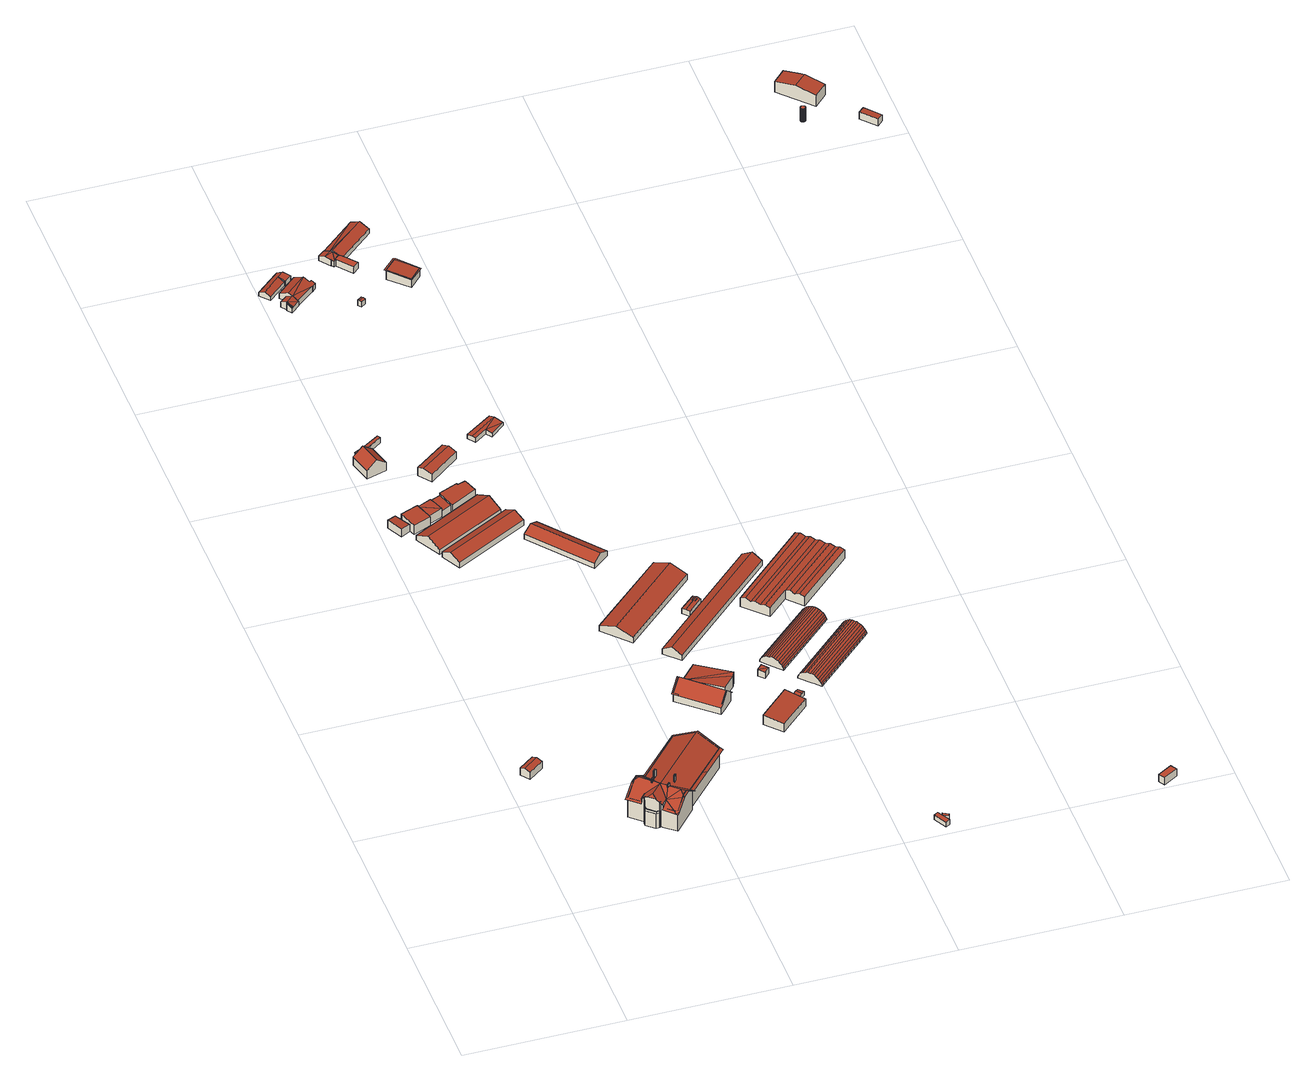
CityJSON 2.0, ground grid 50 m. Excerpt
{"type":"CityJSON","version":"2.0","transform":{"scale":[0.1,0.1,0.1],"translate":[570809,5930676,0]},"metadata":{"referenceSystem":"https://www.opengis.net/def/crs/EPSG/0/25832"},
"CityObjects":{
"building1":{"type":"Building","attributes":{"Grundfläche 2D":"20.404882","Grundhöhe NN":"1.031"},"geometry":[{"type":"Solid","lod":"3","boundaries":[[[[0,1,2,3]],[[4,1,0,5]],[[3,2,6,7]],[[5,0,3,7,8]],[[4,5,8,9]],[[6,2,1,4,9]],[[7,6,9,8]]]],"semantics":{"surfaces":[{"type":"RoofSurface"},{"type":"WallSurface"},{"type":"GroundSurface"}],"values":[[0,0,1,1,1,1,2]]}}]},
"building2":{"type":"Building","attributes":{"Grundfläche 2D":"456.698490","Grundhöhe NN":"1.409"},"children":["building2-1","building2-2","building2-3","building2-4","building2-5","building2-6"],"geometry":[{"type":"MultiSurface","lod":"3","boundaries":[[[10,11,12]],[[13,14,11,10,15,16]],[[17,18,15,19,20]],[[18,17,13,16,15]],[[19,21,22]],[[23,24,25,22,26,27,28]],[[24,29,30]],[[17,20,19,22,25,24,30,31]],[[32,24,23,28,33,34,35,36]],[[36,37,38,39,40,41,42,43]],[[43,42,41,44,24,32,36]],[[45,46,38,47,48]],[[40,41,40,39,38,46,45]],[[45,48,47,49,50]],[[51,52,53,54,55,56,57,58,41,40,45,50,49]],[[59,60,61,62,63,64,65,66,57,56,67]],[[68,66,65]],[[57,66,68,69,70,71,72,73,74,13]],[[13,75,76,11,14]],[[13,29,58,41,58,57]],[[13,17,31,30]],[[30,29,13]],[[41,58,29,24,44]],[[77,78,79,80,81,82,83,84]],[[67,56,55]],[[13,74,75]],[[85,86,87,79,61]],[[78,77,84,70,69,68,65,64,63,62,61,79]],[[88,89,70,84,90]],[[91,92,14,75,74,89,88,93]],[[94,95,20,18,16,96,92,91,97]],[[98,99,100,95,94]],[[101,25,99,98,102]],[[103,23,101,102,104]],[[43,32,103,104,105]],[[106,43,105,107]],[[108,109,50,48,46,39,106,107,110]],[[86,85,67,55,111,108,110,112]],[[84,83,113,90]],[[79,87,114,80]],[[81,80,114,115]],[[83,82,116,113]],[[82,81,115,116]],[[104,102,98,94,97,91,93,88,90,113,116,115,114,87,86,112,110,107,105]],[[14,92,96,16,15,10,11]],[[18,20,19,15]],[[15,16,18]],[[95,22,21,19,20]],[[25,101,23,28,27,26,22]],[[100,99,25,22,95]],[[23,103,32,36,35,34,33,28]],[[32,43,106,39,38,37,36]],[[46,48,47,38]],[[46,38,39]],[[50,49,47,48]],[[50,109,108,111,55,54,53,52,51,49]],[[59,67,85,61,60]],[[73,72,71,70,89,74]],[[76,75,14,11]]],"semantics":{"surfaces":[{"type":"RoofSurface"},{"type":"WallSurface"},{"type":"GroundSurface"}],"values":[0,0,0,0,0,0,0,0,0,0,0,0,0,0,0,0,0,0,0,0,0,0,0,0,1,1,1,1,1,1,1,1,1,1,1,1,1,1,1,1,1,1,1,2,0,0,0,0,0,0,0,0,0,0,0,0,0,0,0]}}]},
"building2-1":{"type":"BuildingInstallation","parents":["building2"],"geometry":[{"type":"MultiSurface","lod":"3","boundaries":[[[117,118,119,120]],[[120,119,121,122]],[[117,120,122,123]],[[118,117,123,124]],[[119,118,124,121]]],"semantics":{"surfaces":[{"type":"RoofSurface"},{"type":"WallSurface"}],"values":[0,1,1,1,1]}}]},
"building2-2":{"type":"BuildingInstallation","parents":["building2"],"geometry":[{"type":"MultiSurface","lod":"3","boundaries":[[[125,126,127,128]],[[129,130,125,128]],[[130,131,126,125]],[[131,132,127,126]]],"semantics":{"surfaces":[{"type":"RoofSurface"},{"type":"WallSurface"}],"values":[0,1,1,1]}}]},
"building2-3":{"type":"BuildingInstallation","parents":["building2"],"geometry":[{"type":"MultiSurface","lod":"3","boundaries":[[[133,134,135,136,137,138,139,128,127,140]],[[141,142,143,136,135,134]],[[137,136,143,42]],[[138,137,42,40]],[[144,139,138,40]],[[128,139,144,129]],[[140,127,132,58]],[[58,44,133,140]],[[134,133,44,141]]],"semantics":{"surfaces":[{"type":"RoofSurface"},{"type":"WallSurface"}],"values":[0,1,1,1,1,1,1,1,1]}}]},
"building2-4":{"type":"BuildingInstallation","parents":["building2"],"geometry":[{"type":"MultiSurface","lod":"3","boundaries":[[[145,146,147,148]],[[148,147,149,150]],[[145,148,150,151]],[[146,145,151,152]],[[147,146,152,149]]],"semantics":{"surfaces":[{"type":"RoofSurface"},{"type":"WallSurface"}],"values":[0,1,1,1,1]}}]},
"building2-5":{"type":"BuildingInstallation","parents":["building2"],"geometry":[{"type":"MultiSurface","lod":"3","boundaries":[[[153,154,155,156,157]],[[153,157,158,159]],[[154,153,159,30]],[[155,154,30,160]],[[156,155,160,161]],[[157,156,161,31,158]]],"semantics":{"surfaces":[{"type":"RoofSurface"},{"type":"WallSurface"}],"values":[0,1,1,1,1,1]}}]},
"building2-6":{"type":"BuildingInstallation","parents":["building2"],"geometry":[{"type":"MultiSurface","lod":"3","boundaries":[[[162,163,164,165,166,167,168,169,170,171,172]],[[162,83,84,77,164,163]],[[165,164,77,173]],[[173,174,166,165]],[[78,168,167,166,174,175]],[[78,79,80,170,169,168]],[[80,81,171,170]],[[81,82,172,171]],[[82,83,162,172]]],"semantics":{"surfaces":[{"type":"RoofSurface"},{"type":"WallSurface"}],"values":[0,1,1,1,1,1,1,1,1]}}]},
"building3":{"type":"Building","attributes":{"Grundfläche 2D":"17.828040","Grundhöhe NN":"1.992"},"geometry":[{"type":"Solid","lod":"3","boundaries":[[[[176,177,178,179]],[[177,176,180,181]],[[178,177,181,182]],[[179,178,182,183]],[[176,179,183,180]],[[181,180,183,182]]]],"semantics":{"surfaces":[{"type":"RoofSurface"},{"type":"WallSurface"},{"type":"GroundSurface"}],"values":[[0,1,1,1,1,2]]}}]},
"building4":{"type":"Building","attributes":{"Grundfläche 2D":"48.430777","Grundhöhe NN":"1.495"},"children":["building4-1"],"geometry":[{"type":"Solid","lod":"3","boundaries":[[[[184,185,186,187]],[[185,188,189,186]],[[184,187,190,191]],[[188,185,184,191,192]],[[189,188,192,193]],[[187,186,189,193,190]],[[192,191,190,193]]]],"semantics":{"surfaces":[{"type":"RoofSurface"},{"type":"WallSurface"},{"type":"GroundSurface"}],"values":[[0,0,1,1,1,1,2]]}}]},
"building4-1":{"type":"BuildingInstallation","parents":["building4"],"geometry":[{"type":"MultiSurface","lod":"3","boundaries":[[[194,195,196]],[[197,196,198]],[[194,196,197]],[[199,194,197,200]],[[195,201,202,203,204,198,196]],[[198,204,203,205,197]],[[200,197,205,206]],[[199,200,206,207]],[[195,194,199,207,201]],[[205,203,202,201,207,206]]],"semantics":{"surfaces":[{"type":"RoofSurface"},{"type":"WallSurface"},{"type":"OuterCeilingSurface"}],"values":[0,0,0,0,1,1,1,1,1,2]}}]},
"building5":{"type":"Building","attributes":{"Grundfläche 2D":"124.087412","Grundhöhe NN":"1.658"},"geometry":[{"type":"Solid","lod":"3","boundaries":[[[[208,209,210,211,212,213]],[[214,215,216]],[[217,218,219,215,214]],[[220,221,222,223,224]],[[222,221,225]],[[226,227,228]],[[229,230,231,232,233,234,235,227,226,236]],[[211,210,237,238]],[[208,213,239,240]],[[209,208,240,241]],[[212,217,214,216,242,239,213]],[[243,219,218,217,212,211,238]],[[215,219,243,244]],[[224,223,245,246]],[[215,221,220,224,246,242,216]],[[221,215,244,247,225]],[[222,225,247,248]],[[223,222,248,245]],[[249,234,233,232,250,251]],[[235,234,249,252]],[[227,235,252,253]],[[228,227,253,254]],[[226,228,254,255]],[[236,226,255,256]],[[229,236,256,257]],[[241,250,232,231,230,229,257,237,210,209]],[[257,256,255,254,253,252,249,251,250,241,240,239,242,246,245,248,247,244,243,238,237]]]],"semantics":{"surfaces":[{"type":"RoofSurface"},{"type":"WallSurface"},{"type":"GroundSurface"}],"values":[[0,0,0,0,0,0,0,1,1,1,1,1,1,1,1,1,1,1,1,1,1,1,1,1,1,1,2]]}}]},
"building6":{"type":"Building","attributes":{"Grundfläche 2D":"6.479119","Grundhöhe NN":"1.495"},"geometry":[{"type":"Solid","lod":"3","boundaries":[[[[258,259,197,204]],[[258,204,260]],[[261,262,203,204,197,205]],[[262,263,202,260,204,203]],[[260,202,263,264,258]],[[259,258,264,265]],[[259,265,261,205,197]],[[261,265,264,263,262]]]],"semantics":{"surfaces":[{"type":"RoofSurface"},{"type":"WallSurface"},{"type":"GroundSurface"}],"values":[[0,0,1,1,1,1,1,2]]}}]},
"building7":{"type":"Building","attributes":{"Grundfläche 2D":"234.361028","Grundhöhe NN":"1.561"},"geometry":[{"type":"Solid","lod":"3","boundaries":[[[[266,267,268,269]],[[270,267,266,271]],[[269,268,272,273]],[[271,266,269,273,274]],[[270,271,274,275]],[[272,268,267,270,275]],[[274,273,272,275]]]],"semantics":{"surfaces":[{"type":"RoofSurface"},{"type":"WallSurface"},{"type":"GroundSurface"}],"values":[[0,0,1,1,1,1,2]]}}]},
"building8":{"type":"Building","attributes":{"Grundfläche 2D":"183.491411","Grundhöhe NN":"1.302"},"geometry":[{"type":"Solid","lod":"3","boundaries":[[[[276,277,278,279]],[[280,276,279,281]],[[281,279,278,282,283]],[[280,281,283,284]],[[277,276,280,284,285]],[[278,277,285,282]],[[283,282,285,284]]]],"semantics":{"surfaces":[{"type":"RoofSurface"},{"type":"WallSurface"},{"type":"GroundSurface"}],"values":[[0,0,1,1,1,1,2]]}}]},
"building9":{"type":"Building","attributes":{"Grundfläche 2D":"62.163825","Grundhöhe NN":"1.317"},"geometry":[{"type":"Solid","lod":"3","boundaries":[[[[286,287,288,289]],[[290,287,286,291]],[[289,288,292,293]],[[291,286,289,293,294]],[[290,291,294,295]],[[292,288,287,290,295]],[[293,292,295,294]]]],"semantics":{"surfaces":[{"type":"RoofSurface"},{"type":"WallSurface"},{"type":"GroundSurface"}],"values":[[0,0,1,1,1,1,2]]}}]},
"building10":{"type":"Building","attributes":{"Grundfläche 2D":"198.810850","Grundhöhe NN":"0.850"},"geometry":[{"type":"Solid","lod":"3","boundaries":[[[[296,297,298,299,300,301,302,303,304]],[[305,306,296,304,303,302,307,308]],[[309,310,311,312]],[[311,313,312]],[[311,314,313]],[[315,316,317,318,319]],[[320,321,322,323,304,315,319,324]],[[325,326,327,322,321,328]],[[317,329,303,330,325,328,331,332,333,318]],[[309,312,334,335]],[[310,309,335,336]],[[311,310,336,337,300,314]],[[312,313,338,334]],[[314,300,337,338,313]],[[319,318,333,332,331,328,321,320,324]],[[336,335,334,338,337]],[[297,296,304,323,322,327,326,325,330,303,302,301,300,299,298]],[[302,303,329,317,316,315,304,296,306,305,308,307]]]],"semantics":{"surfaces":[{"type":"RoofSurface"},{"type":"WallSurface"},{"type":"GroundSurface"}],"values":[[0,0,0,0,0,1,1,1,1,1,1,1,1,1,2,2,0,0]]}}]},
"building11":{"type":"Building","attributes":{"Grundfläche 2D":"42.592327","Grundhöhe NN":"0.808"},"geometry":[{"type":"Solid","lod":"3","boundaries":[[[[339,340,341,342,343]],[[344,345,346,339,343,347]],[[348,339,346,349]],[[348,340,339]],[[347,343,342,350,351]],[[344,347,351,352]],[[345,344,352,353]],[[349,346,345,353,354]],[[348,349,354,355]],[[340,348,355,356,341]],[[342,341,356,350]],[[354,353,352,351,350,356,355]]]],"semantics":{"surfaces":[{"type":"RoofSurface"},{"type":"WallSurface"},{"type":"GroundSurface"}],"values":[[0,0,0,1,1,1,1,1,1,1,1,2]]}}]},
"building12":{"type":"Building","attributes":{"Grundfläche 2D":"156.747326","Grundhöhe NN":"0.880"},"geometry":[{"type":"Solid","lod":"3","boundaries":[[[[357,358,359,360]],[[357,361,362,358]],[[361,357,360,363,364]],[[362,361,364,365]],[[359,358,362,365,366]],[[360,359,366,363]],[[364,363,366,365]]]],"semantics":{"surfaces":[{"type":"RoofSurface"},{"type":"WallSurface"},{"type":"GroundSurface"}],"values":[[0,0,1,1,1,1,2]]}}]},
"building13":{"type":"Building","attributes":{"Grundfläche 2D":"68.727849","Grundhöhe NN":"0.854"},"children":["building13-1"],"geometry":[{"type":"Solid","lod":"3","boundaries":[[[[367,368,369,370,371,372]],[[373,374,375,376,368]],[[376,377,368]],[[378,369,368,377]],[[379,377,376]],[[380,381,382,383,384]],[[382,381,370,369]],[[385,369,378,386]],[[369,385,387,388,389,390,382]],[[371,370,381,380,384,391,392,372]],[[377,386,378]],[[386,377,393,394,385]],[[387,385,394,395]],[[388,387,395,396]],[[389,388,396,397]],[[390,389,397,398]],[[383,382,390,398,399]],[[384,383,399,391]],[[368,367,400,401]],[[402,374,373,368,401,403]],[[375,374,402,404]],[[405,379,376,375,404,406]],[[377,379,405,393]],[[369,370,369,378]],[[367,372,392,400]],[[406,404,402,403,401,400,392,391,399,398,397,396,395,394,393,405]]]],"semantics":{"surfaces":[{"type":"RoofSurface"},{"type":"WallSurface"},{"type":"GroundSurface"}],"values":[[0,0,0,0,0,0,0,0,0,1,1,1,1,1,1,1,1,1,1,1,1,1,1,1,1,2]]}}]},
"building13-1":{"type":"BuildingInstallation","parents":["building13"],"geometry":[{"type":"MultiSurface","lod":"3","boundaries":[[[407,373,408]],[[407,408,409]],[[373,374,408]],[[409,408,374,375]],[[407,409,375,376]],[[407,376,373]]],"semantics":{"surfaces":[{"type":"RoofSurface"},{"type":"WallSurface"}],"values":[0,0,1,1,1,1]}}]},
"building14":{"type":"Building","attributes":{"Grundfläche 2D":"353.901011","Grundhöhe NN":"0.322"},"geometry":[{"type":"Solid","lod":"3","boundaries":[[[[410,411,412,413]],[[414,411,410,415]],[[413,412,416,417]],[[415,410,413,417,418]],[[414,415,418,419]],[[416,412,411,414,419]],[[418,417,416,419]]]],"semantics":{"surfaces":[{"type":"RoofSurface"},{"type":"WallSurface"},{"type":"GroundSurface"}],"values":[[0,0,1,1,1,1,2]]}}]},
"building15":{"type":"Building","attributes":{"Grundfläche 2D":"87.137880","Grundhöhe NN":"0.618"},"geometry":[{"type":"Solid","lod":"3","boundaries":[[[[420,421,422,423]],[[421,420,424,425]],[[422,421,425,426]],[[423,422,426,427]],[[420,423,427,424]],[[425,424,427,426]]]],"semantics":{"surfaces":[{"type":"RoofSurface"},{"type":"WallSurface"},{"type":"GroundSurface"}],"values":[[0,1,1,1,1,2]]}}]},
"building16":{"type":"Building","attributes":{"Grundfläche 2D":"41.867299","Grundhöhe NN":"1.053"},"geometry":[{"type":"Solid","lod":"3","boundaries":[[[[428,429,430,431]],[[432,429,428,433]],[[434,432,435]],[[429,432,434]],[[431,430,436,437]],[[433,428,431,437,438]],[[432,433,438,439]],[[435,432,439,440]],[[434,435,440,441]],[[436,430,429,434,441]],[[436,441,440,439,438,437]]]],"semantics":{"surfaces":[{"type":"RoofSurface"},{"type":"WallSurface"},{"type":"GroundSurface"}],"values":[[0,0,0,0,1,1,1,1,1,1,2]]}}]},
"building17":{"type":"Building","attributes":{"Grundfläche 2D":"2.339491","Grundhöhe NN":"1.226"},"geometry":[{"type":"Solid","lod":"3","boundaries":[[[[442,443,444,445]],[[446,443,442,447]],[[444,443,446]],[[445,444,448,449]],[[447,442,445,449,450]],[[446,447,450,451]],[[444,446,451,448]],[[450,449,448,451]]]],"semantics":{"surfaces":[{"type":"RoofSurface"},{"type":"WallSurface"},{"type":"GroundSurface"}],"values":[[0,0,1,1,1,1,1,2]]}}]},
"building18":{"type":"Building","attributes":{"Grundfläche 2D":"5.961580","Grundhöhe NN":"0.508"},"geometry":[{"type":"Solid","lod":"3","boundaries":[[[[452,453,454]],[[452,454,455]],[[456,457,454,453]],[[457,458,455,454]],[[458,459,452,455]],[[459,456,453,452]],[[459,458,457,456]]]],"semantics":{"surfaces":[{"type":"RoofSurface"},{"type":"WallSurface"},{"type":"GroundSurface"}],"values":[[0,0,1,1,1,1,2]]}}]},
"building19":{"type":"Building","attributes":{"Grundfläche 2D":"17.057771","Grundhöhe NN":"0.186"},"children":["building19-1"],"geometry":[{"type":"Solid","lod":"3","boundaries":[[[[460,461,462,463,464,465,466]],[[461,460,462]],[[467,468,469,462,460,466,465]],[[464,463,470,471]],[[468,467,465,464,471,472]],[[469,468,472,473]],[[470,463,462,469,473]],[[472,471,470,473]]]],"semantics":{"surfaces":[{"type":"RoofSurface"},{"type":"WallSurface"},{"type":"GroundSurface"}],"values":[[0,0,0,1,1,1,1,2]]}}]},
"building19-1":{"type":"BuildingInstallation","parents":["building19"],"geometry":[{"type":"MultiSurface","lod":"3","boundaries":[[[461,474,475,476,466,477,478,460]],[[478,477,479,480]],[[478,480,460]],[[474,461,481]],[[481,482,483,476,475,474]],[[466,476,483]],[[479,477,466]]],"semantics":{"surfaces":[{"type":"RoofSurface"},{"type":"WallSurface"}],"values":[0,1,1,1,1,1,1]}}]},
"building20":{"type":"Building","attributes":{"Grundfläche 2D":"5.319794","Grundhöhe NN":"0.721"},"geometry":[{"type":"Solid","lod":"3","boundaries":[[[[484,485,486,487]],[[488,485,484,489]],[[487,486,490,491]],[[489,484,487,491,492]],[[488,489,492,493]],[[490,486,485,488,493]],[[492,491,490,493]]]],"semantics":{"surfaces":[{"type":"RoofSurface"},{"type":"WallSurface"},{"type":"GroundSurface"}],"values":[[0,0,1,1,1,1,2]]}}]},
"building21":{"type":"Building","attributes":{"Grundfläche 2D":"6.637779","Grundhöhe NN":"1.632"},"geometry":[{"type":"Solid","lod":"3","boundaries":[[[[494,495,496,497]],[[495,494,498,499]],[[496,495,499,500]],[[497,496,500,501]],[[494,497,501,498]],[[499,498,501,500]]]],"semantics":{"surfaces":[{"type":"RoofSurface"},{"type":"WallSurface"},{"type":"GroundSurface"}],"values":[[0,1,1,1,1,2]]}}]},
"building22":{"type":"Building","attributes":{"Grundfläche 2D":"314.640086","Grundhöhe NN":"0.186"},"geometry":[{"type":"Solid","lod":"3","boundaries":[[[[502,503,504,505]],[[506,503,502,507]],[[505,504,508,509]],[[507,502,505,509,510]],[[506,507,510,511]],[[508,504,503,506,511]],[[509,508,511,510]]]],"semantics":{"surfaces":[{"type":"RoofSurface"},{"type":"WallSurface"},{"type":"GroundSurface"}],"values":[[0,0,1,1,1,1,2]]}}]},
"building23":{"type":"Building","attributes":{"Grundfläche 2D":"2.251719","Grundhöhe NN":"1.402"},"geometry":[{"type":"Solid","lod":"3","boundaries":[[[[512,513,514,515]],[[516,517,515,514]],[[517,518,512,515]],[[518,519,513,512]],[[519,516,514,513]],[[519,518,517,516]]]],"semantics":{"surfaces":[{"type":"RoofSurface"},{"type":"WallSurface"},{"type":"GroundSurface"}],"values":[[0,1,1,1,1,2]]}}]},
"building24":{"type":"Building","attributes":{"Grundfläche 2D":"120.555660","Grundhöhe NN":"0.906"},"geometry":[{"type":"Solid","lod":"3","boundaries":[[[[520,521,522,523,524,525,526]],[[527,528,521]],[[528,522,521]],[[529,528,527,530]],[[531,532,533]],[[534,535,533,532,536,537,538,539]],[[532,540,536]],[[541,542,536,540,529,530]],[[543,544,545,546,523,547,548,549,550,551]],[[552,520,526,553]],[[527,521,520,552,554]],[[530,527,554,555]],[[522,528,529,540,532]],[[522,532,531,523]],[[530,555,556,541,530,529]],[[542,541,556,557]],[[537,536,542,557,558]],[[538,537,558,559]],[[560,534,539,538,559,561]],[[535,534,560,562]],[[523,531,533,547]],[[562,563,549,548,547,533,535]],[[550,549,563,564]],[[551,550,564,565]],[[543,551,565,566]],[[545,544,543,566,553,526,525]],[[545,525,524,546]],[[546,524,523]],[[566,565,564,563,562,560,561,559,558,557,556,555,554,552,553]]]],"semantics":{"surfaces":[{"type":"RoofSurface"},{"type":"WallSurface"},{"type":"GroundSurface"}],"values":[[0,0,0,0,0,0,0,0,0,1,1,1,1,1,1,1,1,1,1,1,1,1,1,1,1,1,1,1,2]]}}]},
"building25":{"type":"Building","attributes":{"Grundfläche 2D":"202.069895","Grundhöhe NN":"0.556"},"geometry":[{"type":"Solid","lod":"3","boundaries":[[[[567,568,569,570]],[[571,567,570,572]],[[573,571,572,574]],[[575,573,574,576]],[[577,575,576,578]],[[579,577,578,580]],[[581,579,580,582]],[[583,581,582,584]],[[585,583,584,586]],[[587,585,586,588]],[[589,587,588,590]],[[591,589,590,592]],[[593,591,592,594]],[[595,593,594,596]],[[597,598,599,600,596,594,592,590,588,586,584,582,580,578,576,574,572,570,569,601,602]],[[595,596,600,603]],[[604,605,606,607,568,567,571,573,575,577,579,581,583,585,587,589,591,593,595,603,608]],[[569,568,607,601]],[[605,604,608,603,600,599,598,597,602,601,607,606]]]],"semantics":{"surfaces":[{"type":"RoofSurface"},{"type":"WallSurface"},{"type":"GroundSurface"}],"values":[[0,0,0,0,0,0,0,0,0,0,0,0,0,0,1,1,1,1,2]]}}]},
"building26":{"type":"Building","attributes":{"Grundfläche 2D":"42.659504","Grundhöhe NN":"1.094"},"geometry":[{"type":"MultiSurface","lod":"3","boundaries":[[[609,610,611,612,613]],[[614,615,616,617]],[[615,618,619,616]],[[618,620,621,619]],[[620,614,617,621]],[[620,618,615,614]]],"semantics":{"surfaces":[{"type":"RoofSurface"},{"type":"WallSurface"},{"type":"GroundSurface"}],"values":[0,1,1,1,1,2]}}]},
"building27":{"type":"Building","attributes":{"Grundfläche 2D":"210.521282","Grundhöhe NN":"0.338"},"geometry":[{"type":"Solid","lod":"3","boundaries":[[[[622,623,624,625]],[[626,622,625,627]],[[628,626,627,629]],[[630,628,629,631]],[[632,630,631,633]],[[634,632,633,635]],[[636,634,635,637]],[[638,636,637,639]],[[640,638,639,641]],[[642,640,641,643]],[[644,642,643,645]],[[646,644,645,647]],[[648,646,647,649]],[[650,648,649,651]],[[652,653,651,649,647,645,643,641,639,637,635,633,631,629,627,625,624,654,655]],[[650,651,653,656]],[[657,658,659,660,661,662,663,623,622,626,628,630,632,634,636,638,640,642,644,646,648,650,656,664]],[[624,623,663,654]],[[661,660,659,658,657,664,656,653,652,655,654,663,662]]]],"semantics":{"surfaces":[{"type":"RoofSurface"},{"type":"WallSurface"},{"type":"GroundSurface"}],"values":[[0,0,0,0,0,0,0,0,0,0,0,0,0,0,1,1,1,1,2]]}}]},
"building28":{"type":"Building","attributes":{"Grundfläche 2D":"472.693405","Grundhöhe NN":"0.574"},"geometry":[{"type":"Solid","lod":"3","boundaries":[[[[665,666,667,668]],[[669,665,668,670]],[[671,669,670,672]],[[673,671,672,674]],[[675,673,674,676]],[[677,678,675,676,679]],[[680,678,677,681]],[[682,680,681,683]],[[684,682,683,685]],[[686,684,685,687]],[[679,676,674,672,670,668,667,688,689]],[[677,679,689,690]],[[687,685,683,681,677,690,691]],[[686,687,691,692]],[[666,665,669,671,673,675,678,680,682,684,686,692,693]],[[667,666,693,688]],[[693,692,691,690,689,688]]]],"semantics":{"surfaces":[{"type":"RoofSurface"},{"type":"WallSurface"},{"type":"GroundSurface"}],"values":[[0,0,0,0,0,0,0,0,0,0,1,1,1,1,1,1,2]]}}]},
"building29":{"type":"Building","attributes":{"Grundfläche 2D":"11.280303","Grundhöhe NN":"0.795"},"geometry":[{"type":"Solid","lod":"3","boundaries":[[[[694,695,696,697]],[[698,699,697,696]],[[699,700,694,697]],[[700,701,695,694]],[[701,698,696,695]],[[701,700,699,698]]]],"semantics":{"surfaces":[{"type":"RoofSurface"},{"type":"WallSurface"},{"type":"GroundSurface"}],"values":[[0,1,1,1,1,2]]}}]},
"building30":{"type":"Building","attributes":{"Grundfläche 2D":"1.824638","Grundhöhe NN":"6.134"},"geometry":[{"type":"Solid","lod":"3","boundaries":[[[[702,703,704,705,706,707,708,709,710,711,712,713,714,715,716,717,718,719,720,721,722,723,724,725,726,727,728,729,730,731,732,733,734,735,736,737,738,739,740,741,742,743,744,745,746,747]],[[748,749,709,708]],[[749,750,710,709]],[[750,751,711,710]],[[751,752,712,711]],[[753,748,708,707]],[[754,753,707,706]],[[752,755,713,712]],[[755,756,714,713]],[[756,757,715,714]],[[757,758,716,715]],[[758,759,717,716]],[[759,760,718,717]],[[760,761,719,718]],[[761,762,720,719]],[[762,763,721,720]],[[763,764,722,721]],[[764,765,723,722]],[[765,766,724,723]],[[766,767,725,724]],[[767,768,726,725]],[[768,769,727,726]],[[769,770,728,727]],[[770,771,729,728]],[[771,772,730,729]],[[772,773,731,730]],[[773,774,732,731]],[[774,775,733,732]],[[775,776,734,733]],[[776,777,735,734]],[[777,778,736,735]],[[778,779,737,736]],[[779,780,738,737]],[[780,781,739,738]],[[781,782,740,739]],[[782,783,741,740]],[[783,784,742,741]],[[784,785,743,742]],[[785,786,744,743]],[[786,787,745,744]],[[787,788,746,745]],[[788,789,747,746]],[[789,790,702,747]],[[790,791,703,702]],[[791,792,704,703]],[[792,793,705,704]],[[793,754,706,705]],[[787,786,785,784,783,782,781,780,779,778,777,776,775,774,773,772,771,770,769,768,767,766,765,764,763,762,761,760,759,758,757,756,755,752,751,750,749,748,753,754,793,792,791,790,789,788]]]],"semantics":{"surfaces":[{"type":"RoofSurface"},{"type":"WallSurface"},{"type":"GroundSurface"}],"values":[[0,1,1,1,1,1,1,1,1,1,1,1,1,1,1,1,1,1,1,1,1,1,1,1,1,1,1,1,1,1,1,1,1,1,1,1,1,1,1,1,1,1,1,1,1,1,1,2]]}}]},
"building31":{"type":"Building","attributes":{"Grundfläche 2D":"74.836185","Grundhöhe NN":"5.833"},"geometry":[{"type":"Solid","lod":"3","boundaries":[[[[794,795,796,797]],[[798,794,797,799,800]],[[800,799,797,796,801,802]],[[798,800,802,803]],[[795,794,798,803,804]],[[796,795,804,801]],[[802,801,804,803]]]],"semantics":{"surfaces":[{"type":"RoofSurface"},{"type":"WallSurface"},{"type":"GroundSurface"}],"values":[[0,0,1,1,1,1,2]]}}]},
"building32":{"type":"Building","attributes":{"Grundfläche 2D":"15.282934","Grundhöhe NN":"5.675"},"geometry":[{"type":"Solid","lod":"3","boundaries":[[[[805,806,807,808]],[[809,810,808,807]],[[810,811,805,808]],[[811,812,806,805]],[[812,809,807,806]],[[812,811,810,809]]]],"semantics":{"surfaces":[{"type":"RoofSurface"},{"type":"WallSurface"},{"type":"GroundSurface"}],"values":[[0,1,1,1,1,2]]}}]}
},
"vertices":[
[103,645,43],[57,610,43],[67,596,37],[114,631,37],[46,624,37],[93,659,37],[67,596,10],[114,631,10],[93,659,10],[46,624,10],
[399,237,87],[390,236,82],[394,232,82],[376,286,101],[387,248,87],[424,265,115],[419,267,114],[422,287,126],[423,272,119],[444,286,115],[437,287,119],[474,319,82],[471,321,82],[544,517,125],[374,333,125],[460,323,87],[607,468,82],[600,475,87],[548,522,125],[390,316,126],[391,316,126],[393,313,126],[356,420,86],[492,571,85],[489,574,82],[485,570,82],[354,429,82],[351,432,82],[346,425,89],[346,420,91],[353,351,126],[353,350,126],[353,352,126],[354,418,88],[357,348,126],[324,378,126],[339,412,99],[322,400,114],[322,393,118],[301,377,114],[308,378,118],[275,349,86],[271,345,82],[276,341,82],[308,312,82],[312,316,87],[325,331,101],[372,332,125],[356,348,126],[308,312,101],[315,305,108],[316,305,108],[316,305,109],[317,304,110],[322,299,114],[323,298,116],[340,297,125],[312,316,101],[342,281,117],[345,278,114],[352,272,108],[352,272,107],[353,271,107],[359,266,101],[362,270,101],[362,270,86],[359,266,82],[350,274,69],[317,304,69],[316,305,69],[315,305,69],[315,293,69],[340,271,69],[353,271,69],[352,272,69],[320,309,109],[320,309,14],[316,305,14],[356,276,14],[356,276,107],[352,272,14],[395,241,14],[395,241,87],[362,270,14],[465,317,14],[465,317,87],[397,242,89],[397,242,14],[460,322,14],[460,322,87],[461,321,87],[596,470,87],[596,470,14],[488,567,85],[488,567,14],[354,418,14],[349,422,89],[349,422,14],[279,345,86],[304,372,113],[279,345,14],[286,339,86],[312,316,14],[353,271,14],[315,305,14],[315,293,14],[340,271,14],
[376,393,131],[369,386,131],[373,383,131],[379,390,131],[373,383,106],[379,390,106],[376,393,104],[369,386,104],
[350,347,134],[353,345,134],[355,347,134],[353,349,134],[353,349,125],[350,347,123],[353,345,123],[355,347,125],
[357,348,134],[360,351,134],[357,354,134],[356,355,134],[353,352,134],[353,351,134],[352,350,134],[356,348,134],[360,351,123],[357,354,123],[356,355,123],[352,350,125],
[417,344,134],[419,341,134],[425,348,134],[423,350,134],[425,348,110],[423,350,112],[417,344,112],[419,341,110],
[394,320,134],[391,316,134],[387,313,134],[390,310,134],[397,317,134],[397,317,123],[394,320,123],[387,313,123],[390,310,123],
[353,271,76],[352,272,76],[350,274,76],[341,273,76],[318,295,76],[317,297,76],[317,304,76],[316,305,76],[315,305,76],[315,293,76],[340,271,76],[341,273,69],[318,295,69],[317,297,69],
[24,1775,50],[51,1726,50],[79,1741,46],[52,1790,46],[24,1775,20],[51,1726,20],[79,1741,20],[52,1790,20],
[83,2097,45],[52,2089,69],[71,2017,69],[102,2025,45],[20,2080,45],[39,2008,45],[102,2025,15],[83,2097,15],[20,2080,15],[39,2008,15],
[52,2089,39],[78,2096,39],[75,2113,37],[67,2123,37],[74,2115,37],[40,2086,39],[34,2106,37],[78,2096,35],[75,2113,35],[74,2115,35],[74,2115,36],[67,2123,35],[34,2106,35],[40,2086,35],
[189,1775,41],[220,1790,41],[202,1836,48],[170,1822,48],[189,1779,41],[188,1778,41],[188,1778,48],[124,1804,51],[142,1757,47],[189,1779,48],[170,1822,51],[169,1823,51],[142,1757,51],[124,1804,56],[68,1782,56],[89,1728,50],[145,1751,50],[123,1804,56],[262,1857,55],[287,1864,54],[286,1866,55],[201,1837,55],[202,1836,55],[220,1790,49],[223,1784,48],[224,1784,48],[305,1827,49],[289,1865,54],[261,1862,56],[202,1836,17],[170,1822,17],[188,1778,17],[189,1775,17],[220,1790,17],[142,1757,17],[169,1823,17],[124,1804,17],[89,1728,17],[145,1751,17],[123,1804,17],[68,1782,17],[305,1827,17],[223,1784,17],[224,1784,17],[289,1865,17],[287,1864,17],[286,1866,17],[262,1857,17],[261,1862,17],[201,1837,17],
[124,2148,36],[118,2155,37],[75,2113,36],[67,2123,15],[74,2115,15],[75,2113,15],[124,2148,15],[118,2155,15],
[332,1780,57],[109,1663,57],[130,1621,33],[353,1739,33],[87,1704,33],[310,1822,33],[130,1621,16],[353,1739,16],[310,1822,16],[87,1704,16],
[384,1704,51],[367,1734,33],[135,1612,33],[151,1581,51],[401,1673,33],[168,1550,33],[135,1612,13],[168,1550,13],[401,1673,13],[367,1734,13],
[294,2035,50],[195,1962,50],[212,1939,41],[310,2013,41],[182,1980,42],[280,2053,42],[212,1939,13],[310,2013,13],[280,2053,13],[182,1980,13],
[703,725,72],[725,749,42],[728,753,37],[727,755,37],[713,768,37],[615,858,37],[588,829,72],[591,827,72],[701,726,72],[677,696,37],[680,699,41],[561,800,37],[675,698,37],[663,911,32],[615,858,32],[618,855,33],[757,826,47],[750,809,47],[713,768,47],[678,701,41],[665,713,41],[566,800,40],[566,800,8],[678,701,8],[704,729,8],[723,751,8],[723,751,42],[704,729,69],[701,726,8],[615,853,40],[697,776,41],[711,762,42],[615,853,8],[590,826,71],[592,828,71],[592,828,8],[591,827,8],[590,826,8],[757,826,8],[663,911,8],[615,858,8],[713,768,8],[750,809,8],
[70,2921,32],[84,2905,29],[87,2902,29],[107,2919,29],[90,2939,32],[71,2948,21],[0,2886,21],[14,2871,32],[77,2953,21],[84,2905,21],[27,2856,21],[107,2919,8],[77,2953,8],[71,2948,8],[0,2886,8],[27,2856,8],[84,2905,8],[87,2902,8],
[411,1640,44],[562,1453,44],[588,1473,28],[436,1660,28],[386,1620,28],[537,1432,28],[436,1660,9],[386,1620,9],[537,1432,9],[588,1473,9],
[44,2819,27],[58,2801,38],[82,2822,38],[81,2822,38],[73,2831,32],[67,2839,27],[57,2800,38],[55,2798,38],[68,2783,26],[70,2785,26],[94,2808,26],[84,2819,35],[95,2807,26],[67,2839,39],[73,2831,44],[135,2886,44],[114,2911,28],[52,2855,28],[151,2855,29],[94,2808,28],[152,2854,28],[164,2866,28],[155,2876,34],[149,2870,34],[52,2855,9],[67,2839,9],[94,2808,9],[151,2855,9],[152,2854,9],[164,2866,9],[155,2876,9],[149,2870,9],[114,2911,9],[44,2819,9],[58,2801,9],[55,2798,9],[57,2800,9],[68,2783,9],[95,2807,9],[70,2785,9],
[70,2785,32],[55,2798,39],[68,2783,32],
[502,1128,44],[737,1348,44],[700,1388,24],[464,1169,24],[775,1307,24],[539,1088,24],[700,1388,3],[464,1169,3],[539,1088,3],[775,1307,3],
[780,623,43],[827,574,35],[920,662,35],[873,711,43],[780,623,6],[827,574,6],[920,662,6],[873,711,6],
[379,2079,30],[465,2138,30],[455,2151,27],[369,2093,27],[426,2096,27],[387,2069,27],[485,2115,23],[439,2078,23],[455,2151,11],[369,2093,11],[387,2069,11],[426,2096,11],[439,2078,11],[485,2115,11],
[260,2747,34],[273,2757,34],[269,2763,32],[255,2753,32],[277,2752,32],[264,2742,32],[269,2763,12],[255,2753,12],[264,2742,12],[277,2752,12],
[866,835,28],[849,853,29],[832,835,30],[849,818,28],[849,853,5],[832,835,5],[849,818,5],[866,835,5],
[757,1192,24],[757,1191,24],[723,1160,24],[732,1151,21],[779,1194,21],[770,1204,24],[765,1199,24],[766,1207,23],[761,1213,21],[714,1171,21],[732,1151,2],[779,1194,2],[761,1213,2],[714,1171,2],
[760,1188,24],[766,1193,24],[768,1194,24],[761,1203,24],[753,1196,24],[761,1203,23],[753,1196,23],[760,1188,23],[766,1193,23],[768,1194,23],
[922,700,25],[908,716,25],[898,708,22],[912,692,22],[917,724,22],[931,708,22],[898,708,7],[912,692,7],[931,708,7],[917,724,7],
[1122,64,35],[1110,57,33],[1133,16,33],[1145,23,35],[1122,64,16],[1110,57,16],[1133,16,16],[1145,23,16],
[977,1324,40],[627,994,40],[650,971,21],[999,1301,21],[604,1018,21],[954,1348,21],[650,971,2],[999,1301,2],[954,1348,2],[604,1018,2],
[1150,44,29],[1154,54,29],[1135,61,32],[1131,51,32],[1135,61,14],[1131,51,14],[1150,44,14],[1154,54,14],
[387,3050,27],[366,3073,41],[253,2975,41],[266,2960,32],[270,2956,29],[271,2957,29],[275,2952,27],[346,3095,27],[248,2981,37],[238,2992,30],[234,2997,27],[266,2960,31],[253,2975,35],[249,2946,30],[246,2940,30],[251,2944,30],[226,2963,36],[239,2947,32],[240,2948,32],[244,2943,30],[248,2981,36],[233,2998,26],[212,2981,26],[277,2948,32],[275,2952,32],[271,2957,32],[270,2956,32],[249,2946,32],[251,2944,32],[290,2896,32],[309,2911,32],[278,2949,32],[387,3050,9],[275,2952,9],[346,3095,9],[234,2997,9],[233,2998,9],[212,2981,9],[239,2947,9],[240,2948,9],[246,2940,9],[244,2943,9],[251,2944,9],[290,2896,9],[309,2911,9],[278,2949,9],[277,2948,9],
[909,837,17],[911,835,11],[1098,1008,11],[1096,1010,17],[906,840,23],[1093,1013,23],[902,844,29],[1090,1017,29],[898,848,33],[1085,1022,33],[893,853,36],[1081,1027,36],[889,859,38],[1076,1032,38],[884,864,39],[1071,1037,39],[879,869,38],[1066,1042,38],[874,874,36],[1061,1048,36],[870,879,33],[1057,1053,33],[865,884,29],[1052,1057,29],[862,888,23],[1049,1061,23],[859,891,17],[1046,1064,17],[857,893,11],[1044,1066,11],[1057,1053,6],[1049,1061,6],[1046,1064,6],[1044,1066,6],[1098,1008,6],[1081,1027,6],[857,893,6],[898,848,6],[902,844,6],[909,837,6],[911,835,6],[874,874,6],
[468,2818,43],[409,2878,47],[405,2881,47],[363,2839,47],[426,2777,43],[427,2781,11],[464,2820,11],[464,2820,43],[427,2781,43],[406,2875,11],[406,2875,47],[369,2838,11],[369,2838,47],
[1136,973,16],[1134,975,9],[940,793,9],[942,791,16],[1138,970,22],[945,788,22],[1142,966,27],[948,784,27],[1146,962,32],[952,779,32],[1151,957,35],[957,774,35],[1156,951,37],[962,769,37],[1161,946,37],[967,764,37],[1166,941,37],[972,759,37],[1170,936,35],[977,754,35],[1175,931,32],[981,749,32],[1179,926,27],[986,744,27],[1183,922,22],[989,740,22],[1186,919,16],[992,737,16],[1188,917,9],[994,735,9],[977,754,3],[994,735,3],[940,793,3],[972,759,3],[1188,917,3],[1183,922,3],[1170,936,3],[1146,962,3],[1142,966,3],[1138,970,3],[1136,973,3],[1134,975,3],[1186,919,3],
[1134,1359,43],[1122,1371,38],[882,1144,38],[894,1132,43],[1145,1346,38],[905,1120,38],[1156,1335,43],[915,1109,43],[1167,1323,38],[927,1098,38],[1177,1312,43],[938,1086,43],[1014,1135,38],[1189,1300,38],[949,1074,38],[1200,1288,43],[1026,1124,43],[1211,1276,38],[1036,1112,38],[1222,1265,43],[1047,1101,43],[1233,1253,38],[1058,1089,38],[882,1144,6],[949,1074,6],[1014,1135,6],[1058,1089,6],[1233,1253,6],[1122,1371,6],
[1778,26,35],[1790,7,35],[1834,33,35],[1822,52,35],[1834,33,8],[1822,52,8],[1778,26,8],[1790,7,8],
[1708,3074,109],[1709,3074,109],[1710,3074,109],[1711,3074,109],[1712,3074,109],[1712,3075,109],[1713,3075,109],[1714,3076,109],[1714,3077,109],[1715,3077,109],[1715,3078,109],[1716,3079,109],[1716,3080,109],[1716,3081,109],[1716,3083,109],[1716,3084,109],[1715,3085,109],[1715,3086,109],[1714,3086,109],[1713,3087,109],[1712,3088,109],[1711,3088,109],[1710,3089,109],[1709,3089,109],[1708,3089,109],[1707,3089,109],[1706,3089,109],[1705,3088,109],[1704,3088,109],[1703,3087,109],[1702,3086,109],[1701,3085,109],[1701,3084,109],[1701,3083,109],[1701,3082,109],[1701,3081,109],[1701,3080,109],[1701,3079,109],[1701,3078,109],[1702,3078,109],[1702,3077,109],[1703,3076,109],[1704,3075,109],[1705,3075,109],[1706,3074,109],[1707,3074,109],[1713,3075,61],[1714,3076,61],[1714,3077,61],[1715,3077,61],[1715,3078,61],[1712,3075,61],[1712,3074,61],[1716,3079,61],[1716,3080,61],[1716,3081,61],[1716,3083,61],[1716,3084,61],[1715,3085,61],[1715,3086,61],[1714,3086,61],[1713,3087,61],[1712,3088,61],[1711,3088,61],[1710,3089,61],[1709,3089,61],[1708,3089,61],[1707,3089,61],[1706,3089,61],[1705,3088,61],[1704,3088,61],[1703,3087,61],[1702,3086,61],[1701,3085,61],[1701,3084,61],[1701,3083,61],[1701,3082,61],[1701,3081,61],[1701,3080,61],[1701,3079,61],[1701,3078,61],[1702,3078,61],[1702,3077,61],[1703,3076,61],[1704,3075,61],[1705,3075,61],[1706,3074,61],[1707,3074,61],[1708,3074,61],[1709,3074,61],[1710,3074,61],[1711,3074,61],
[1718,3180,110],[1765,3132,98],[1805,3172,98],[1759,3218,110],[1671,3229,98],[1742,3235,106],[1710,3267,98],[1805,3172,58],[1710,3267,58],[1671,3229,58],[1765,3132,58],
[1907,2995,83],[1925,3011,81],[1883,3058,81],[1865,3041,83],[1883,3058,57],[1865,3041,57],[1907,2995,57],[1925,3011,57]
]}
